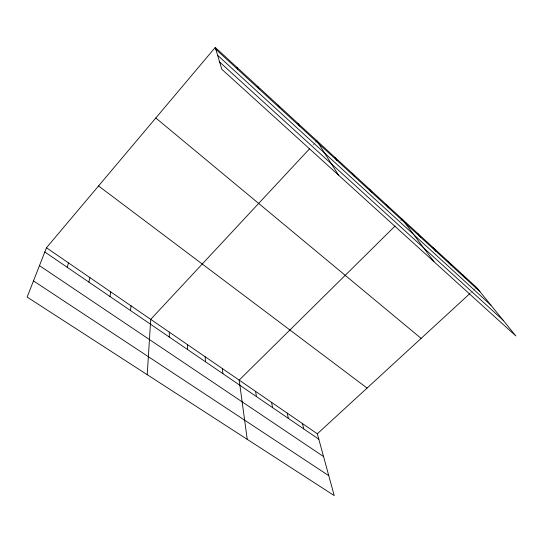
<?xml version="1.0" encoding="UTF-8"?>
<svg xmlns="http://www.w3.org/2000/svg" width="543" height="543" viewBox="0 0 543 543"><rect width="100%" height="100%" fill="white"/><g stroke="black" fill="none" stroke-linecap="round" stroke-linejoin="round"><path stroke-width="0.41" stroke-dasharray="2.71 2.04" d="M312.978 145.103L315.245 142.666M470.476 293.023L472.899 290.79M473.51 290.233L475.329 288.557"/><path stroke-width="0.81" d="M169.253 337.02L169.335 332.153M147.228 374.697L150.716 319.365L309.578 148.755M130.476 310.521L131.019 305.838M109.964 296.512L110.765 291.93M88.869 282.095L89.941 277.629M67.162 267.265L68.513 262.914M46.467 247.771L27.15 297.069L334.21 495.576L317.336 433.796L46.467 247.771L215.252 47.424L476.544 287.444L515.85 335.941L221.782 69.246L215.252 47.424M315.809 142.056L316.942 140.841L338.445 175.043M395.094 226.037L239.185 380.12L247.248 439.355M400.951 220.248L402.125 219.087L433.972 261.685M317.336 433.796L469.865 293.58M33.483 280.914L328.773 475.675M39.463 265.636L323.553 456.554M44.811 251.993L318.816 439.212M98.541 185.957L367.075 388.069M155.8 117.987L421.124 338.384M219.623 62.017L503.103 320.214M217.594 55.257L490.933 305.2M215.802 49.27L479.958 291.659M462.419 274.473L465.718 278.593M447.934 261.163L451.104 265.188M433.063 247.506L436.104 251.423M417.805 233.49L420.696 237.284M386.019 204.297L388.605 207.833M369.471 189.093L371.887 192.494M352.455 173.461L354.688 176.713M334.95 157.382L336.993 160.477M297.835 123.288L299.444 126.024M278.138 105.199L279.516 107.731M257.83 86.541L258.95 88.862M236.877 67.291L237.719 69.382M302.444 423.567L303.781 428.943M287.193 413.094L288.387 418.422M271.575 402.37L272.613 407.644M255.577 391.381L256.452 396.6M222.379 368.582L222.901 373.679M205.145 356.744L205.478 361.774M187.471 344.608L187.6 349.556"/></g></svg>
